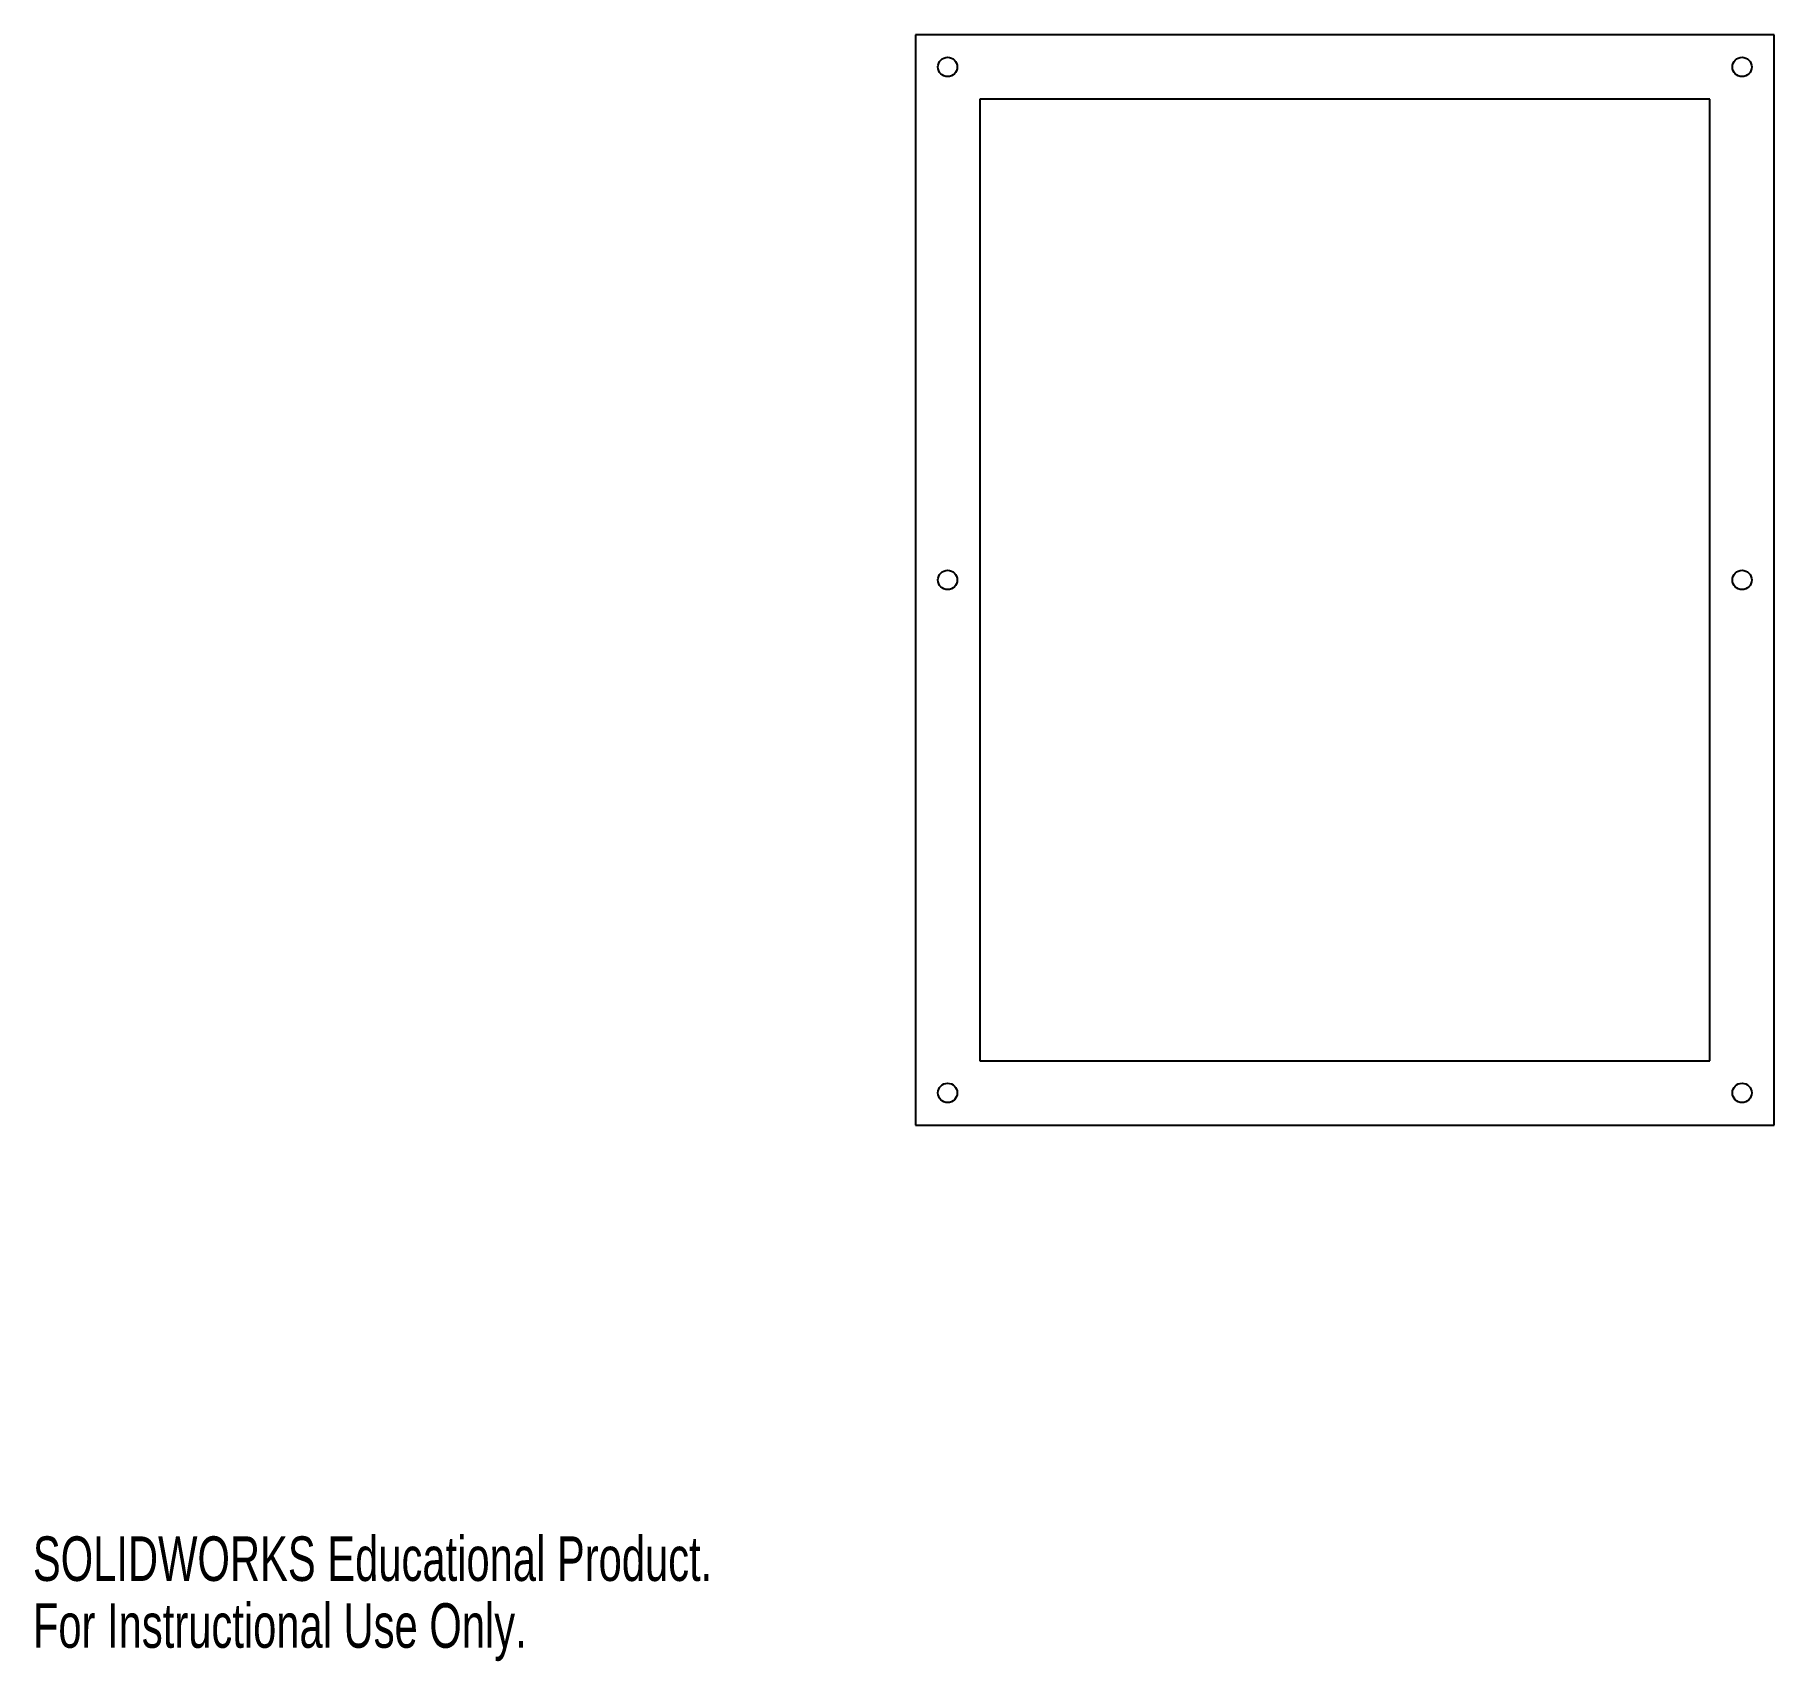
# Model space of a CAD drawing. Header units: millimetres. Extents: x 0 to 270, y 0 to 253.
import ezdxf

# ---------------------------------------------------------------- set-up
doc = ezdxf.new("R2010")
doc.units = ezdxf.units.MM
doc.styles.add('SLDTEXTSTYLE0', font='TXT', dxfattribs={"width": 0.7})

msp = doc.modelspace()

# ---------------------------------------------------------------- linework, layer by layer
at = {"color": 7, "linetype": 'Continuous', "lineweight": 25}
for p, q in [((137.03, 252.51), (137.03, 83.18)), ((270.38, 252.51), (137.03, 252.51)), ((270.38, 83.18), (270.38, 252.51)), ((147.03, 242.51), (147.03, 93.18)), ((260.38, 242.51), (147.03, 242.51)), ((260.38, 93.18), (260.38, 242.51)), ((147.03, 93.18), (260.38, 93.18)), ((137.03, 83.18), (270.38, 83.18))]:
    msp.add_line(p, q, dxfattribs=at)
for centre in [(142.03, 247.51), (265.38, 247.51), (142.03, 167.84), (265.38, 167.84), (142.03, 88.18), (265.38, 88.18)]:
    msp.add_circle(centre, 1.5, dxfattribs=at)

# ---------------------------------------------------------------- texts
at = {"color": 7, "linetype": 'Continuous', "char_height": 6.92, "attachment_point": 1, "style": 'SLDTEXTSTYLE0'}
for s, insert in [('SOLIDWORKS Educational Product.', (0, 19.3)), ('For Instructional Use Only.', (0, 8.92))]:
    msp.add_mtext(s, dxfattribs=dict(at, insert=insert))

doc.saveas('drawing.dxf')
